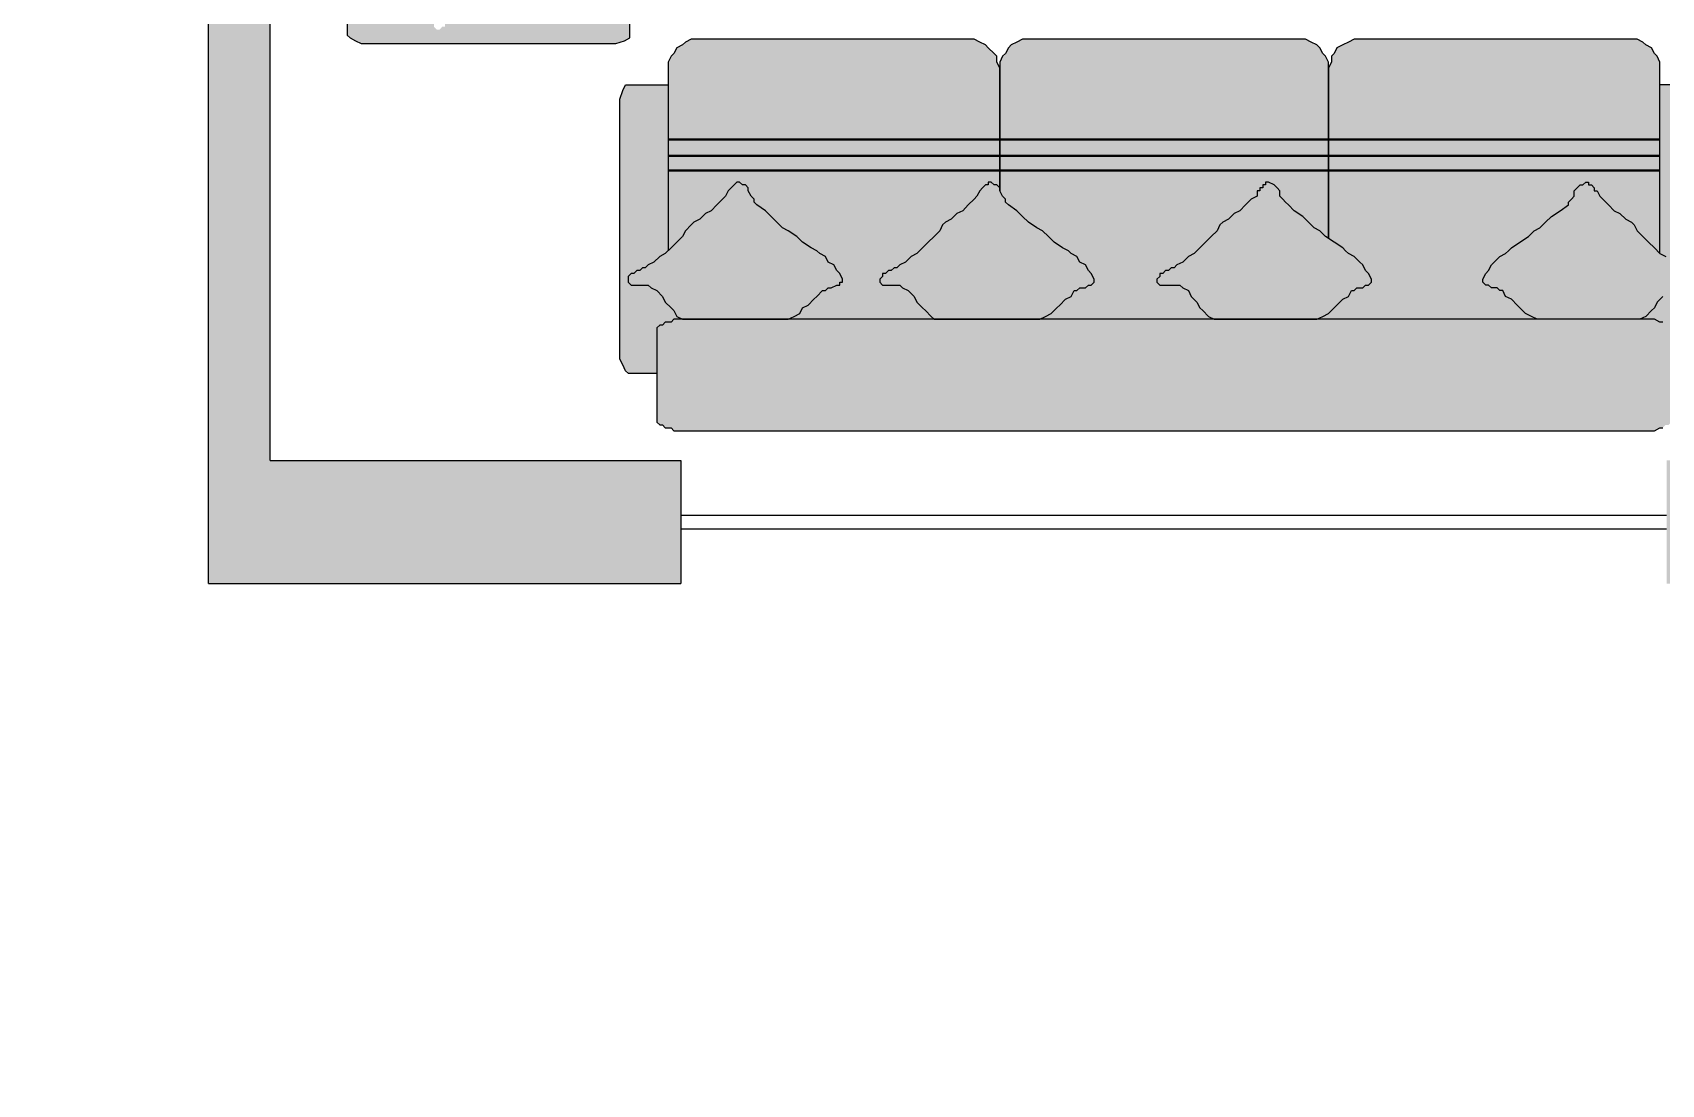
# Model space of a CAD drawing. Extents: x 22 to 562, y 18 to 1223.
# Drawn here: x 358.5 to 477.4, y 181.2 to 258 of the extents above; entities that cross this region are included whole.
import ezdxf

# ---------------------------------------------------------------- set-up
doc = ezdxf.new("R2010")
doc.units = 0
doc.header["$MEASUREMENT"] = 0
for name, color, linetype in [('FURNITURE', 44, 'CONTINUOUS'), ('LINE', 7, 'CONTINUOUS'), ('WALLS', 7, 'CONTINUOUS'), ('WINDOWS', 140, 'CONTINUOUS')]:
    doc.layers.add(name, color=color, linetype=linetype)

msp = doc.modelspace()

# ---------------------------------------------------------------- hatches: boundary and pattern name
at = {"layer": 'FURNITURE'}
h = msp.add_hatch(color=251, dxfattribs=at)
h.dxf.hatch_style = 1
h.paths.add_polyline_path([(390.25, 308.35), (390.04, 308.56), (389.84, 308.97), (389.43, 309.37), (389.22, 309.78), (389.02, 309.99), (389.02, 310.19), (388.81, 310.4), (388.81, 310.6), (388.61, 310.81), (388.61, 311.01), (388.4, 311.21), (388.2, 311.21), (388, 311.21), (387.79, 311.01), (387.79, 310.81), (387.79, 310.6), (387.79, 310.19), (387.79, 309.99), (387.79, 309.78), (387.59, 309.58), (387.38, 309.17), (386.97, 308.76), (386.56, 308.56), (386.16, 308.15), (385.95, 307.94), (385.54, 307.74), (385.34, 307.33), (385.34, 307.74), (385.34, 307.94), (385.34, 308.35), (385.13, 308.56), (385.13, 308.76), (384.93, 308.97), (384.72, 309.17), (384.52, 309.17), (381.45, 309.17), (381.45, 311.36), (381.66, 311.56), (382.07, 311.76), (382.47, 311.97), (383.29, 311.97), (400.27, 311.97), (401.08, 311.97), (401.7, 311.76), (402.11, 311.56), (402.11, 311.36), (402.11, 308.35)])
h.paths.add_polyline_path([(377.36, 307.74), (377.36, 307.94), (377.36, 308.35), (377.57, 308.56), (377.57, 308.76), (377.77, 308.97), (377.98, 309.17), (378.18, 309.17), (384.52, 309.17), (384.72, 309.17), (384.93, 308.97), (385.13, 308.76), (385.13, 308.56), (385.34, 308.35), (385.34, 307.94), (385.34, 307.74), (385.34, 260.91), (385.34, 260.71), (385.34, 260.3), (385.13, 260.09), (385.13, 259.89), (384.93, 259.68), (384.72, 259.48), (384.52, 259.48), (378.18, 259.48), (377.98, 259.48), (377.77, 259.68), (377.57, 259.89), (377.57, 260.09), (377.36, 260.3), (377.36, 260.71), (377.36, 260.91)])
h.paths.add_polyline_path([(383.29, 257.23), (382.47, 257.23), (382.07, 257.43), (381.66, 257.64), (381.45, 257.84), (381.45, 259.48), (384.52, 259.48), (384.72, 259.48), (384.93, 259.68), (385.13, 259.89), (385.13, 260.09), (385.34, 260.3), (385.34, 260.71), (385.34, 260.91), (385.34, 262.34), (385.54, 261.93), (385.95, 261.52), (386.16, 261.32), (386.56, 261.11), (386.97, 260.71), (387.38, 260.5), (387.59, 260.09), (387.79, 259.89), (387.79, 259.48), (387.79, 259.27), (387.79, 258.87), (387.79, 258.66), (387.79, 258.46), (388, 258.25), (388.2, 258.25), (388.4, 258.46), (388.61, 258.46), (388.61, 258.66), (388.81, 258.87), (388.81, 259.07), (389.02, 259.27), (389.02, 259.48), (389.22, 259.68), (389.43, 260.09), (389.84, 260.5), (390.04, 260.91), (402.11, 260.91), (402.11, 257.84), (402.11, 257.64), (401.7, 257.43), (401.08, 257.23), (400.27, 257.23)])
h = msp.add_hatch(color=251, dxfattribs=at)
h.dxf.hatch_style = 1
h.paths.add_polyline_path([(453.13, 247.9), (453.13, 243), (453.54, 242.73), (454.17, 242.31), (454.38, 242.1), (454.59, 241.89), (455.01, 241.68), (455.42, 241.26), (455.63, 241.06), (455.84, 240.64), (456.05, 240.43), (456.26, 240.01), (456.26, 239.8), (456.05, 239.59), (455.84, 239.59), (455.63, 239.39), (455.21, 239.39), (455.01, 239.18), (454.8, 239.18), (454.59, 238.76), (454.17, 238.55), (453.75, 238.13), (453.54, 237.92), (453.13, 237.51), (452.71, 237.3), (452.29, 237.09), (468.37, 237.09), (467.95, 237.3), (467.53, 237.51), (467.11, 237.92), (466.9, 238.13), (466.49, 238.55), (466.07, 238.76), (465.86, 239.18), (465.65, 239.18), (465.44, 239.39), (465.03, 239.39), (464.82, 239.59), (464.61, 239.59), (464.4, 239.8), (464.4, 240.01), (464.61, 240.43), (464.82, 240.64), (465.03, 241.06), (465.23, 241.26), (465.65, 241.68), (466.07, 241.89), (466.28, 242.1), (466.49, 242.31), (467.11, 242.73), (467.74, 243.14), (468.16, 243.56), (468.57, 243.77), (468.99, 244.19), (469.41, 244.6), (470.04, 245.02), (470.66, 245.44), (470.66, 245.65), (470.87, 245.86), (471.08, 246.07), (471.08, 246.48), (471.29, 246.69), (471.5, 246.9), (471.71, 246.9), (471.92, 247.11), (472.12, 247.11), (472.12, 246.9), (472.33, 246.9), (472.54, 246.69), (472.54, 246.48), (472.75, 246.48), (472.96, 246.07), (473.17, 245.86), (473.59, 245.44), (474, 245.02), (474.42, 244.81), (474.84, 244.4), (475.26, 244.19), (475.46, 243.98), (475.67, 243.56), (476.09, 243.14), (476.51, 242.73), (476.93, 242.31), (477.34, 241.89), (477.34, 247.9)])
h.paths.add_polyline_path([(429.12, 247.9), (429.12, 246.48), (429.33, 246.07), (429.54, 245.86), (429.54, 245.65), (429.75, 245.44), (430.37, 245.02), (430.79, 244.6), (431.21, 244.19), (431.83, 243.77), (432.25, 243.56), (432.67, 243.14), (433.09, 242.73), (433.71, 242.31), (434.13, 242.1), (434.34, 241.89), (434.76, 241.68), (434.96, 241.26), (435.38, 241.06), (435.59, 240.64), (435.8, 240.43), (436.01, 240.01), (436.01, 239.8), (435.8, 239.59), (435.59, 239.59), (435.38, 239.39), (434.96, 239.39), (434.76, 239.18), (434.55, 239.18), (434.34, 238.76), (433.92, 238.55), (433.5, 238.13), (433.29, 237.92), (432.88, 237.51), (432.46, 237.3), (432.04, 237.09), (444.78, 237.09), (444.36, 237.3), (443.94, 237.72), (443.73, 237.92), (443.52, 238.34), (443.11, 238.76), (442.9, 239.18), (442.48, 239.39), (442.27, 239.59), (441.85, 239.59), (441.65, 239.59), (441.23, 239.59), (441.02, 239.59), (440.81, 239.59), (440.6, 239.8), (440.6, 240.01), (440.81, 240.22), (440.81, 240.43), (441.02, 240.43), (441.23, 240.64), (441.44, 240.64), (441.65, 240.85), (441.85, 240.85), (442.06, 241.06), (442.48, 241.26), (442.9, 241.68), (443.32, 241.89), (443.73, 242.31), (444.15, 242.73), (444.57, 243.14), (444.99, 243.56), (445.19, 243.98), (445.4, 244.19), (445.82, 244.4), (446.24, 244.81), (446.66, 245.02), (447.07, 245.44), (447.49, 245.86), (447.91, 246.07), (447.91, 246.48), (448.12, 246.48), (448.12, 246.69), (448.33, 246.69), (448.33, 246.9), (448.53, 246.9), (448.53, 247.11), (448.74, 247.11), (449.16, 246.9), (449.37, 246.69), (449.58, 246.48), (449.58, 246.07), (449.79, 245.86), (450, 245.65), (450.2, 245.44), (450.62, 245.02), (451.25, 244.6), (451.67, 244.19), (452.08, 243.77), (452.5, 243.56), (452.92, 243.14), (453.13, 243), (453.13, 247.9)])
h.paths.add_polyline_path([(404.9, 247.9), (404.9, 242.1), (405.11, 242.31), (405.53, 242.73), (405.95, 243.14), (406.16, 243.56), (406.57, 243.98), (406.78, 244.19), (407.2, 244.4), (407.62, 244.81), (408.04, 245.02), (408.45, 245.44), (408.87, 245.86), (409.08, 246.07), (409.29, 246.48), (409.5, 246.69), (409.71, 246.9), (409.91, 247.11), (410.12, 247.11), (410.33, 246.9), (410.54, 246.9), (410.75, 246.69), (410.75, 246.48), (410.96, 246.07), (411.17, 245.86), (411.17, 245.65), (411.38, 245.44), (412, 245.02), (412.42, 244.6), (412.84, 244.19), (413.25, 243.77), (413.67, 243.56), (414.3, 243.14), (414.72, 242.73), (415.34, 242.31), (415.76, 242.1), (415.97, 241.89), (416.39, 241.68), (416.59, 241.26), (417.01, 241.06), (417.22, 240.64), (417.43, 240.43), (417.64, 240.01), (417.64, 239.8), (417.43, 239.8), (417.43, 239.59), (417.22, 239.59), (416.8, 239.39), (416.59, 239.39), (416.39, 239.18), (416.18, 239.18), (415.76, 238.76), (415.55, 238.55), (415.13, 238.13), (414.72, 237.92), (414.51, 237.51), (414.09, 237.3), (413.67, 237.09), (424.32, 237.09), (424.11, 237.3), (423.69, 237.72), (423.48, 237.92), (423.07, 238.34), (422.86, 238.76), (422.44, 239.18), (422.02, 239.39), (421.81, 239.59), (421.6, 239.59), (421.4, 239.59), (420.98, 239.59), (420.77, 239.59), (420.56, 239.59), (420.35, 239.8), (420.35, 240.01), (420.56, 240.22), (420.56, 240.43), (420.77, 240.43), (420.98, 240.64), (421.19, 240.64), (421.4, 240.85), (421.6, 240.85), (421.81, 241.06), (422.23, 241.26), (422.65, 241.68), (423.07, 241.89), (423.48, 242.31), (423.9, 242.73), (424.32, 243.14), (424.74, 243.56), (424.94, 243.98), (425.15, 244.19), (425.57, 244.4), (425.99, 244.81), (426.41, 245.02), (426.82, 245.44), (427.24, 245.86), (427.45, 246.07), (427.66, 246.48), (427.87, 246.69), (428.08, 246.9), (428.28, 246.9), (428.28, 247.11), (428.49, 247.11), (428.7, 246.9), (428.91, 246.9), (429.12, 246.69), (429.12, 247.9)])
h.paths.add_polyline_path([(429.12, 250.25), (429.12, 255.46), (428.91, 255.88), (428.91, 256.3), (428.7, 256.5), (428.28, 256.92), (428.08, 257.13), (427.66, 257.34), (427.24, 257.55), (426.82, 257.55), (407.2, 257.55), (406.57, 257.55), (406.16, 257.34), (405.95, 257.13), (405.53, 256.92), (405.32, 256.5), (405.11, 256.3), (404.9, 255.88), (404.9, 255.46), (404.9, 250.25)])
h.paths.add_polyline_path([(429.12, 250.25), (453.13, 250.25), (453.13, 255.46), (453.13, 255.88), (452.92, 256.3), (452.71, 256.5), (452.5, 256.92), (452.29, 257.13), (451.87, 257.34), (451.46, 257.55), (451.04, 257.55), (431.21, 257.55), (430.79, 257.55), (430.37, 257.34), (429.95, 257.13), (429.75, 256.92), (429.54, 256.5), (429.33, 256.3), (429.12, 255.88), (429.12, 255.46)])
h.paths.add_polyline_path([(455.42, 257.55), (455.01, 257.55), (454.59, 257.34), (454.17, 257.13), (453.75, 256.92), (453.54, 256.5), (453.34, 256.3), (453.34, 255.88), (453.13, 255.46), (453.13, 250.25), (477.34, 250.25), (477.34, 255.46), (477.34, 255.88), (477.13, 256.3), (476.93, 256.5), (476.72, 256.92), (476.3, 257.13), (476.09, 257.34), (475.67, 257.55), (475.05, 257.55)])
h.paths.add_polyline_path([(453.13, 250.18), (453.13, 249.04), (477.34, 249.04), (477.34, 250.18)])
h.paths.add_polyline_path([(429.12, 248.97), (429.12, 247.97), (453.13, 247.97), (453.13, 248.97)])
h.paths.add_polyline_path([(429.12, 250.18), (429.12, 249.04), (453.13, 249.04), (453.13, 250.18)])
h.paths.add_polyline_path([(404.9, 250.18), (404.9, 249.04), (429.12, 249.04), (429.12, 250.18)])
h.paths.add_polyline_path([(404.9, 248.97), (404.9, 247.97), (429.12, 247.97), (429.12, 248.97)])
h.paths.add_polyline_path([(453.13, 248.97), (453.13, 247.97), (477.34, 247.97), (477.34, 248.97)])
h = msp.add_hatch(color=251, dxfattribs=at)
h.dxf.hatch_style = 1
h.paths.add_polyline_path([(406.36, 237.09), (405.95, 237.09), (405.74, 237.09), (405.32, 237.09), (405.11, 236.88), (404.69, 236.88), (404.49, 236.67), (404.28, 236.67), (404.07, 236.46), (404.07, 236.25), (404.07, 229.78), (404.07, 229.57), (404.28, 229.37), (404.49, 229.37), (404.69, 229.16), (405.11, 229.16), (405.32, 228.95), (405.74, 228.95), (406.36, 228.95), (476.09, 228.95), (476.51, 228.95), (476.93, 228.95), (477.34, 229.16), (477.55, 229.16), (477.76, 229.37), (477.97, 229.37), (478.18, 229.57), (478.18, 229.78), (478.18, 236.25), (478.18, 236.46), (477.97, 236.67), (477.76, 236.67), (477.55, 236.88), (477.34, 236.88), (476.93, 237.09), (476.51, 237.09), (476.09, 237.09)])
h.paths.add_polyline_path([(401.37, 235), (401.37, 234.17), (401.58, 233.75), (401.79, 233.33), (402, 233.12), (404.07, 233.12), (404.07, 236.25), (404.07, 236.46), (404.28, 236.67), (404.49, 236.67), (404.69, 236.88), (405.11, 236.88), (405.32, 237.09), (405.74, 237.09), (405.95, 237.09), (405.53, 237.3), (405.32, 237.72), (405.11, 237.92), (404.69, 238.34), (404.49, 238.76), (404.07, 239.18), (403.65, 239.39), (403.44, 239.59), (403.23, 239.59), (403.02, 239.59), (402.61, 239.59), (402.4, 239.59), (402.19, 239.59), (401.98, 239.8), (401.98, 240.01), (401.98, 240.22), (402.19, 240.43), (402.4, 240.43), (402.61, 240.64), (402.82, 240.64), (403.02, 240.85), (403.23, 240.85), (403.44, 241.06), (403.86, 241.26), (404.28, 241.68), (404.69, 241.89), (404.9, 242.1), (404.9, 254.21), (402, 254.21), (401.79, 254.21), (401.58, 253.79), (401.37, 253.16), (401.37, 252.33)])
h.paths.add_polyline_path([(477.34, 241.89), (477.76, 241.68), (478.18, 241.26), (478.6, 241.06), (478.8, 240.85), (479.01, 240.85), (479.22, 240.64), (479.43, 240.64), (479.64, 240.43), (479.85, 240.43), (479.85, 240.22), (480.06, 240.01), (480.06, 239.8), (479.85, 239.59), (479.64, 239.59), (479.43, 239.59), (479.01, 239.59), (478.8, 239.59), (478.39, 239.59), (478.18, 239.39), (477.76, 239.18), (477.55, 238.76), (477.13, 238.34), (476.93, 237.92), (476.72, 237.72), (476.3, 237.3), (475.88, 237.09), (476.09, 237.09), (476.51, 237.09), (476.93, 237.09), (477.34, 236.88), (477.55, 236.88), (477.76, 236.67), (477.97, 236.67), (478.18, 236.46), (478.18, 236.25), (478.18, 233.12), (480.47, 233.12), (480.68, 233.33), (480.89, 233.75), (481.1, 234.17), (481.1, 235), (481.1, 252.33), (481.1, 253.16), (480.89, 253.79), (480.68, 254.21), (480.47, 254.21), (477.34, 254.21)])
h = msp.add_hatch(color=52, dxfattribs=at)
h.dxf.hatch_style = 1
h.paths.add_polyline_path([(468.57, 243.77), (468.16, 243.56), (467.74, 243.14), (467.11, 242.73), (466.49, 242.31), (466.28, 242.1), (466.07, 241.89), (465.65, 241.68), (465.23, 241.26), (465.03, 241.06), (464.82, 240.64), (464.61, 240.43), (464.4, 240.01), (464.4, 239.8), (464.61, 239.59), (464.82, 239.59), (465.03, 239.39), (465.44, 239.39), (465.65, 239.18), (465.86, 239.18), (466.07, 238.76), (466.49, 238.55), (466.9, 238.13), (467.11, 237.92), (467.53, 237.51), (467.95, 237.3), (468.37, 237.09), (468.78, 237.09), (475.46, 237.09), (475.88, 237.09), (476.3, 237.3), (476.72, 237.72), (476.93, 237.92), (477.13, 238.34), (477.55, 238.76), (477.76, 239.18), (478.18, 239.39), (478.39, 239.59), (478.8, 239.59), (479.01, 239.59), (479.43, 239.59), (479.64, 239.59), (479.85, 239.59), (480.06, 239.8), (480.06, 240.01), (479.85, 240.22), (479.85, 240.43), (479.64, 240.43), (479.43, 240.64), (479.22, 240.64), (479.01, 240.85), (478.8, 240.85), (478.6, 241.06), (478.18, 241.26), (477.76, 241.68), (477.34, 241.89), (476.93, 242.31), (476.51, 242.73), (476.09, 243.14), (475.67, 243.56), (475.46, 243.98), (475.26, 244.19), (474.84, 244.4), (474.42, 244.81), (474, 245.02), (473.59, 245.44), (473.17, 245.86), (472.96, 246.07), (472.75, 246.48), (472.54, 246.48), (472.54, 246.69), (472.33, 246.9), (472.12, 246.9), (472.12, 247.11), (471.92, 247.11), (471.71, 246.9), (471.5, 246.9), (471.29, 246.69), (471.08, 246.48), (471.08, 246.07), (470.87, 245.86), (470.66, 245.65), (470.66, 245.44), (470.04, 245.02), (469.41, 244.6), (468.99, 244.19)])
h.paths.add_polyline_path([(444.99, 243.56), (444.57, 243.14), (444.15, 242.73), (443.73, 242.31), (443.32, 241.89), (442.9, 241.68), (442.48, 241.26), (442.06, 241.06), (441.85, 240.85), (441.65, 240.85), (441.44, 240.64), (441.23, 240.64), (441.02, 240.43), (440.81, 240.43), (440.81, 240.22), (440.6, 240.01), (440.6, 239.8), (440.81, 239.59), (441.02, 239.59), (441.23, 239.59), (441.65, 239.59), (441.85, 239.59), (442.27, 239.59), (442.48, 239.39), (442.9, 239.18), (443.11, 238.76), (443.52, 238.34), (443.73, 237.92), (443.94, 237.72), (444.36, 237.3), (444.78, 237.09), (445.19, 237.09), (452.08, 237.09), (452.29, 237.09), (452.71, 237.3), (453.13, 237.51), (453.54, 237.92), (453.75, 238.13), (454.17, 238.55), (454.59, 238.76), (454.8, 239.18), (455.01, 239.18), (455.21, 239.39), (455.63, 239.39), (455.84, 239.59), (456.05, 239.59), (456.26, 239.8), (456.26, 240.01), (456.05, 240.43), (455.84, 240.64), (455.63, 241.06), (455.42, 241.26), (455.01, 241.68), (454.59, 241.89), (454.38, 242.1), (454.17, 242.31), (453.54, 242.73), (452.92, 243.14), (452.5, 243.56), (452.08, 243.77), (451.67, 244.19), (451.25, 244.6), (450.62, 245.02), (450.2, 245.44), (450, 245.65), (449.79, 245.86), (449.58, 246.07), (449.58, 246.48), (449.37, 246.69), (449.16, 246.9), (448.74, 247.11), (448.53, 247.11), (448.53, 246.9), (448.33, 246.9), (448.33, 246.69), (448.12, 246.69), (448.12, 246.48), (447.91, 246.48), (447.91, 246.07), (447.49, 245.86), (447.07, 245.44), (446.66, 245.02), (446.24, 244.81), (445.82, 244.4), (445.4, 244.19), (445.19, 243.98)])
h.paths.add_polyline_path([(431.21, 244.19), (430.79, 244.6), (430.37, 245.02), (429.75, 245.44), (429.54, 245.65), (429.54, 245.86), (429.33, 246.07), (429.12, 246.48), (429.12, 246.69), (428.91, 246.9), (428.7, 246.9), (428.49, 247.11), (428.28, 247.11), (428.28, 246.9), (428.08, 246.9), (427.87, 246.69), (427.66, 246.48), (427.45, 246.07), (427.24, 245.86), (426.82, 245.44), (426.41, 245.02), (425.99, 244.81), (425.57, 244.4), (425.15, 244.19), (424.94, 243.98), (424.74, 243.56), (424.32, 243.14), (423.9, 242.73), (423.48, 242.31), (423.07, 241.89), (422.65, 241.68), (422.23, 241.26), (421.81, 241.06), (421.6, 240.85), (421.4, 240.85), (421.19, 240.64), (420.98, 240.64), (420.77, 240.43), (420.56, 240.43), (420.56, 240.22), (420.35, 240.01), (420.35, 239.8), (420.56, 239.59), (420.77, 239.59), (420.98, 239.59), (421.4, 239.59), (421.6, 239.59), (421.81, 239.59), (422.02, 239.39), (422.44, 239.18), (422.86, 238.76), (423.07, 238.34), (423.48, 237.92), (423.69, 237.72), (424.11, 237.3), (424.32, 237.09), (424.94, 237.09), (431.62, 237.09), (432.04, 237.09), (432.46, 237.3), (432.88, 237.51), (433.29, 237.92), (433.5, 238.13), (433.92, 238.55), (434.34, 238.76), (434.55, 239.18), (434.76, 239.18), (434.96, 239.39), (435.38, 239.39), (435.59, 239.59), (435.8, 239.59), (436.01, 239.8), (436.01, 240.01), (435.8, 240.43), (435.59, 240.64), (435.38, 241.06), (434.96, 241.26), (434.76, 241.68), (434.34, 241.89), (434.13, 242.1), (433.71, 242.31), (433.09, 242.73), (432.67, 243.14), (432.25, 243.56), (431.83, 243.77)])
h.paths.add_polyline_path([(412.84, 244.19), (412.42, 244.6), (412, 245.02), (411.38, 245.44), (411.17, 245.65), (411.17, 245.86), (410.96, 246.07), (410.75, 246.48), (410.75, 246.69), (410.54, 246.9), (410.33, 246.9), (410.12, 247.11), (409.91, 247.11), (409.71, 246.9), (409.5, 246.69), (409.29, 246.48), (409.08, 246.07), (408.87, 245.86), (408.45, 245.44), (408.04, 245.02), (407.62, 244.81), (407.2, 244.4), (406.78, 244.19), (406.57, 243.98), (406.16, 243.56), (405.95, 243.14), (405.53, 242.73), (405.11, 242.31), (404.69, 241.89), (404.28, 241.68), (403.86, 241.26), (403.44, 241.06), (403.23, 240.85), (403.02, 240.85), (402.82, 240.64), (402.61, 240.64), (402.4, 240.43), (402.19, 240.43), (401.98, 240.22), (401.98, 240.01), (401.98, 239.8), (402.19, 239.59), (402.4, 239.59), (402.61, 239.59), (403.02, 239.59), (403.23, 239.59), (403.44, 239.59), (403.65, 239.39), (404.07, 239.18), (404.49, 238.76), (404.69, 238.34), (405.11, 237.92), (405.32, 237.72), (405.53, 237.3), (405.95, 237.09), (406.57, 237.09), (413.25, 237.09), (413.67, 237.09), (414.09, 237.3), (414.51, 237.51), (414.72, 237.92), (415.13, 238.13), (415.55, 238.55), (415.76, 238.76), (416.18, 239.18), (416.39, 239.18), (416.59, 239.39), (416.8, 239.39), (417.22, 239.59), (417.43, 239.59), (417.43, 239.8), (417.64, 239.8), (417.64, 240.01), (417.43, 240.43), (417.22, 240.64), (417.01, 241.06), (416.59, 241.26), (416.39, 241.68), (415.97, 241.89), (415.76, 242.1), (415.34, 242.31), (414.72, 242.73), (414.3, 243.14), (413.67, 243.56), (413.25, 243.77)])
at = {"layer": 'LINE'}
h = msp.add_hatch(color=46, dxfattribs=at)
h.paths.add_polyline_path([(212.33, 391.78), (107.33, 391.78), (107.33, 382.78), (207.83, 382.78), (207.83, 378.28), (212.33, 378.28)])
h.paths.add_polyline_path([(516.83, 1129.78), (446.33, 1129.78), (446.33, 1120.78), (507.83, 1120.78), (507.83, 976.78), (419.33, 976.78), (419.33, 918.28), (423.83, 918.28), (423.83, 967.78), (507.83, 967.78), (507.83, 963.28), (516.83, 963.28)])
h.paths.add_polyline_path([(387.83, 1129.78), (383.33, 1129.78), (383.33, 1173.28), (374.33, 1173.28), (374.33, 1125.28), (330.83, 1125.28), (330.83, 1120.78), (387.83, 1120.78)])
h.paths.add_polyline_path([(137.33, 1129.78), (66.83, 1129.78), (66.83, 963.28), (75.83, 963.28), (75.83, 967.78), (159.83, 967.78), (159.83, 918.28), (164.33, 918.28), (164.33, 976.78), (75.83, 976.78), (75.83, 1120.78), (137.33, 1120.78)])
h.paths.add_polyline_path([(209.33, 1173.28), (200.33, 1173.28), (200.33, 1129.78), (195.83, 1129.78), (195.83, 1120.78), (252.83, 1120.78), (252.83, 1125.28), (209.33, 1125.28)])
h.paths.add_polyline_path([(516.83, 927.28), (507.83, 927.28), (507.83, 883.78), (423.83, 883.78), (423.83, 888.28), (419.33, 888.28), (419.33, 883.78), (414.83, 883.78), (414.83, 874.78), (507.83, 874.78), (507.83, 820.78), (516.83, 820.78)])
h.paths.add_polyline_path([(372.83, 883.78), (357.83, 883.78), (357.83, 976.78), (353.33, 976.78), (353.33, 883.78), (342.83, 883.78), (342.83, 874.78), (353.33, 874.78), (353.33, 741.28), (357.83, 741.28), (357.83, 874.78), (372.83, 874.78)], flags=16)
h.paths.add_polyline_path([(516.83, 748.78), (507.83, 748.78), (507.83, 694.78), (357.83, 694.78), (357.83, 699.28), (353.33, 699.28), (353.33, 685.78), (507.83, 685.78), (507.83, 649.78), (516.83, 649.78)])
h.paths.add_polyline_path([(516.83, 577.78), (507.83, 577.78), (507.83, 541.78), (363.83, 541.78), (363.83, 532.78), (371.33, 532.78), (371.33, 504.28), (375.83, 504.28), (375.83, 532.78), (507.83, 532.78), (507.83, 509.53), (516.83, 509.53)])
h.paths.add_polyline_path([(516.83, 461.53), (507.83, 461.53), (507.83, 438.28), (375.83, 438.28), (375.83, 462.28), (371.33, 462.28), (371.33, 433.78), (507.83, 433.78), (507.83, 424.78), (516.83, 424.78)])
h.paths.add_polyline_path([(516.83, 400.78), (507.83, 400.78), (507.83, 391.78), (503.33, 391.78), (503.33, 382.78), (507.83, 382.78), (507.83, 226.78), (477.83, 226.78), (477.83, 217.78), (516.83, 217.78)])
h.paths.add_polyline_path([(476.33, 391.78), (371.33, 391.78), (371.33, 378.28), (375.83, 378.28), (375.83, 382.78), (476.33, 382.78)])
h.paths.add_polyline_path([(405.83, 226.78), (375.83, 226.78), (375.83, 336.28), (371.33, 336.28), (371.33, 286.78), (363.83, 286.78), (363.83, 277.78), (371.33, 277.78), (371.33, 217.78), (405.83, 217.78)])
h.paths.add_polyline_path([(212.33, 277.78), (219.83, 277.78), (219.83, 286.78), (212.33, 286.78), (212.33, 336.28), (207.83, 336.28), (207.83, 226.78), (177.83, 226.78), (177.83, 217.78), (212.33, 217.78)])
h.paths.add_polyline_path([(206.33, 97.78, 1), (194.33, 97.78, 1)])
h.paths.add_polyline_path([(242.33, 169.78, 1), (230.33, 169.78, 1)])
h.paths.add_polyline_path([(341.33, 169.78, 1), (353.33, 169.78, 1)])
h.paths.add_polyline_path([(30.83, 226.78), (21.83, 226.78), (21.83, 85.78), (30.83, 85.78)])
h.paths.add_polyline_path([(80.33, 391.78), (75.83, 391.78), (75.83, 400.78), (66.83, 400.78), (66.83, 217.78), (105.83, 217.78), (105.83, 226.78), (75.83, 226.78), (75.83, 382.78), (80.33, 382.78)])
h.paths.add_polyline_path([(75.83, 461.53), (66.83, 461.53), (66.83, 424.78), (75.83, 424.78), (75.83, 433.78), (212.33, 433.78), (212.33, 462.28), (207.83, 462.28), (207.83, 438.28), (75.83, 438.28)])
h.paths.add_polyline_path([(219.83, 541.78), (75.83, 541.78), (75.83, 577.78), (66.83, 577.78), (66.83, 509.53), (75.83, 509.53), (75.83, 532.78), (207.83, 532.78), (207.83, 504.28), (212.33, 504.28), (212.33, 532.78), (219.83, 532.78)])
h.paths.add_polyline_path([(230.33, 699.28), (225.83, 699.28), (225.83, 694.78), (75.83, 694.78), (75.83, 748.78), (66.83, 748.78), (66.83, 649.78), (75.83, 649.78), (75.83, 685.78), (230.33, 685.78)])
h.paths.add_polyline_path([(240.83, 883.78), (230.33, 883.78), (230.33, 976.78), (225.83, 976.78), (225.83, 883.78), (210.83, 883.78), (210.83, 874.78), (225.83, 874.78), (225.83, 741.28), (230.33, 741.28), (230.33, 874.78), (240.83, 874.78)], flags=16)
h.paths.add_polyline_path([(168.83, 883.78), (164.33, 883.78), (164.33, 888.28), (159.83, 888.28), (159.83, 883.78), (75.83, 883.78), (75.83, 927.28), (66.83, 927.28), (66.83, 820.78), (75.83, 820.78), (75.83, 874.78), (168.83, 874.78)])
h.paths.add_polyline_path([(300.83, 883.78), (296.33, 883.78), (296.33, 1120.78), (300.83, 1120.78), (300.83, 1125.28), (296.33, 1125.28), (296.33, 1132.78), (296.33, 1213.78), (374.33, 1213.78), (374.33, 1209.28), (383.33, 1209.28), (383.33, 1222.78), (200.33, 1222.78), (200.33, 1213.78), (287.33, 1213.78), (287.33, 1125.28), (282.83, 1125.28), (282.83, 1120.78), (287.33, 1120.78), (287.33, 883.78), (282.83, 883.78), (282.83, 874.78), (287.33, 874.78), (287.33, 541.78), (279.83, 541.79), (279.83, 541.79), (279.83, 532.79), (287.33, 532.78), (287.33, 286.78), (279.83, 286.78), (279.83, 277.78), (287.33, 277.78), (287.33, 247.78), (296.33, 247.78), (296.33, 277.78), (303.83, 277.78), (303.83, 286.78), (296.33, 286.78), (296.33, 532.78), (303.83, 532.79), (303.83, 541.79), (296.33, 541.78), (296.33, 874.78), (300.83, 874.78)])

# ---------------------------------------------------------------- linework, layer by layer
at = {"layer": 'FURNITURE', "color": 7}
for p, q in [((402.11, 257.84), (402.11, 260.91)), ((381.45, 259.48), (381.45, 257.84)), ((381.45, 257.84), (381.66, 257.64)), ((381.66, 257.64), (382.07, 257.43)), ((382.07, 257.43), (382.47, 257.23)), ((382.47, 257.23), (383.29, 257.23)), ((383.29, 257.23), (400.27, 257.23)), ((400.27, 257.23), (401.08, 257.23)), ((401.08, 257.23), (401.7, 257.43)), ((401.7, 257.43), (402.11, 257.64)), ((402.11, 257.64), (402.11, 257.84)), ((405.95, 257.13), (405.53, 256.92)), ((406.16, 257.34), (405.95, 257.13)), ((406.57, 257.55), (406.16, 257.34)), ((407.2, 257.55), (406.57, 257.55)), ((426.82, 257.55), (407.2, 257.55)), ((427.24, 257.55), (426.82, 257.55)), ((427.66, 257.34), (427.24, 257.55)), ((428.08, 257.13), (427.66, 257.34)), ((428.28, 256.92), (428.08, 257.13)), ((429.95, 257.13), (429.75, 256.92)), ((430.37, 257.34), (429.95, 257.13)), ((430.79, 257.55), (430.37, 257.34)), ((431.21, 257.55), (430.79, 257.55)), ((451.04, 257.55), (431.21, 257.55)), ((451.46, 257.55), (451.04, 257.55)), ((451.87, 257.34), (451.46, 257.55)), ((452.29, 257.13), (451.87, 257.34)), ((452.5, 256.92), (452.29, 257.13)), ((454.17, 257.13), (453.75, 256.92)), ((454.59, 257.34), (454.17, 257.13)), ((455.01, 257.55), (454.59, 257.34)), ((455.42, 257.55), (455.01, 257.55)), ((475.05, 257.55), (455.42, 257.55)), ((475.67, 257.55), (475.05, 257.55)), ((476.09, 257.34), (475.67, 257.55)), ((476.3, 257.13), (476.09, 257.34)), ((476.72, 256.92), (476.3, 257.13)), ((405.11, 256.3), (404.9, 255.88)), ((404.9, 255.88), (404.9, 255.46)), ((405.32, 256.5), (405.11, 256.3)), ((405.53, 256.92), (405.32, 256.5)), ((428.7, 256.5), (428.28, 256.92)), ((428.91, 256.3), (428.7, 256.5)), ((428.91, 255.88), (428.91, 256.3)), ((429.12, 255.46), (428.91, 255.88)), ((429.33, 256.3), (429.12, 255.88)), ((429.12, 255.88), (429.12, 255.46)), ((429.54, 256.5), (429.33, 256.3)), ((429.75, 256.92), (429.54, 256.5)), ((452.71, 256.5), (452.5, 256.92)), ((452.92, 256.3), (452.71, 256.5)), ((453.13, 255.88), (452.92, 256.3)), ((453.34, 255.88), (453.13, 255.46)), ((453.13, 255.46), (453.13, 255.88)), ((453.54, 256.5), (453.34, 256.3)), ((453.34, 256.3), (453.34, 255.88)), ((453.75, 256.92), (453.54, 256.5)), ((476.93, 256.5), (476.72, 256.92)), ((477.13, 256.3), (476.93, 256.5)), ((477.34, 255.88), (477.13, 256.3)), ((477.34, 255.46), (477.34, 255.88)), ((404.9, 255.46), (404.9, 242.1)), ((429.12, 246.48), (429.12, 255.46)), ((429.12, 255.46), (429.12, 246.48)), ((453.13, 255.46), (453.13, 243)), ((453.13, 243), (453.13, 255.46)), ((477.34, 241.89), (477.34, 255.46)), ((401.37, 253.16), (401.58, 253.79)), ((401.58, 253.79), (401.79, 254.21)), ((401.79, 254.21), (402, 254.21)), ((402, 254.21), (404.9, 254.21)), ((480.47, 254.21), (477.34, 254.21)), ((401.37, 252.33), (401.37, 253.16)), ((401.37, 235), (401.37, 252.33)), ((477.34, 250.25), (404.9, 250.25)), ((477.34, 250.18), (404.9, 250.18)), ((477.34, 249.04), (404.9, 249.04)), ((477.34, 248.97), (404.9, 248.97)), ((477.34, 247.97), (404.9, 247.97)), ((477.34, 247.9), (404.9, 247.9)), ((409.29, 246.48), (409.08, 246.07)), ((409.5, 246.69), (409.29, 246.48)), ((409.29, 246.48), (409.29, 246.48)), ((409.71, 246.9), (409.5, 246.69)), ((409.5, 246.69), (409.5, 246.69)), ((409.91, 247.11), (409.71, 246.9)), ((409.71, 246.9), (409.71, 246.9)), ((409.91, 247.11), (409.91, 247.11)), ((410.12, 247.11), (409.91, 247.11)), ((410.33, 246.9), (410.12, 247.11)), ((410.54, 246.9), (410.33, 246.9)), ((410.75, 246.69), (410.54, 246.9)), ((410.75, 246.48), (410.75, 246.69)), ((410.96, 246.07), (410.75, 246.48)), ((427.66, 246.48), (427.45, 246.07)), ((427.87, 246.69), (427.66, 246.48)), ((427.66, 246.48), (427.66, 246.48)), ((428.08, 246.9), (427.87, 246.69)), ((427.87, 246.69), (427.87, 246.69)), ((428.28, 246.9), (428.08, 246.9)), ((428.28, 247.11), (428.28, 246.9)), ((428.49, 247.11), (428.28, 247.11)), ((428.49, 247.11), (428.49, 247.11)), ((428.7, 246.9), (428.49, 247.11)), ((428.91, 246.9), (428.7, 246.9)), ((429.12, 246.69), (428.91, 246.9)), ((429.12, 246.48), (429.12, 246.69)), ((429.33, 246.07), (429.12, 246.48)), ((448.12, 246.48), (447.91, 246.48)), ((447.91, 246.48), (447.91, 246.07)), ((448.12, 246.69), (448.12, 246.48)), ((448.33, 246.69), (448.12, 246.69)), ((448.33, 246.9), (448.33, 246.69)), ((448.53, 246.9), (448.33, 246.9)), ((448.53, 247.11), (448.53, 246.9)), ((448.74, 247.11), (448.53, 247.11)), ((448.74, 247.11), (448.74, 247.11)), ((449.16, 246.9), (448.74, 247.11)), ((449.16, 246.9), (449.16, 246.9)), ((449.37, 246.69), (449.16, 246.9)), ((449.58, 246.48), (449.37, 246.69)), ((449.58, 246.07), (449.58, 246.48)), ((471.08, 246.48), (471.29, 246.69)), ((471.08, 246.07), (471.08, 246.48)), ((471.29, 246.69), (471.5, 246.9)), ((471.5, 246.9), (471.71, 246.9)), ((471.71, 246.9), (471.92, 247.11)), ((471.92, 247.11), (472.12, 247.11)), ((471.92, 247.11), (471.92, 247.11)), ((472.12, 247.11), (472.12, 246.9)), ((472.12, 246.9), (472.33, 246.9)), ((472.33, 246.9), (472.54, 246.69)), ((472.54, 246.69), (472.54, 246.48)), ((472.54, 246.69), (472.54, 246.69)), ((472.54, 246.48), (472.75, 246.48)), ((472.75, 246.48), (472.96, 246.07)), ((408.45, 245.44), (408.04, 245.02)), ((408.87, 245.86), (408.45, 245.44)), ((409.08, 246.07), (408.87, 245.86)), ((411.17, 245.86), (410.96, 246.07)), ((411.17, 245.65), (411.17, 245.86)), ((411.38, 245.44), (411.17, 245.65)), ((412, 245.02), (411.38, 245.44)), ((426.82, 245.44), (426.41, 245.02)), ((427.24, 245.86), (426.82, 245.44)), ((427.45, 246.07), (427.24, 245.86)), ((429.54, 245.86), (429.33, 246.07)), ((429.54, 245.65), (429.54, 245.86)), ((429.75, 245.44), (429.54, 245.65)), ((430.37, 245.02), (429.75, 245.44)), ((447.07, 245.44), (446.66, 245.02)), ((447.49, 245.86), (447.07, 245.44)), ((447.91, 246.07), (447.49, 245.86)), ((449.79, 245.86), (449.58, 246.07)), ((450, 245.65), (449.79, 245.86)), ((450.2, 245.44), (450, 245.65)), ((450.62, 245.02), (450.2, 245.44)), ((470.04, 245.02), (470.66, 245.44)), ((470.66, 245.65), (470.87, 245.86)), ((470.66, 245.44), (470.66, 245.65)), ((470.87, 245.86), (471.08, 246.07)), ((472.96, 246.07), (473.17, 245.86)), ((473.17, 245.86), (473.59, 245.44)), ((473.59, 245.44), (474, 245.02)), ((406.57, 243.98), (406.16, 243.56)), ((406.78, 244.19), (406.57, 243.98)), ((407.2, 244.4), (406.78, 244.19)), ((407.62, 244.81), (407.2, 244.4)), ((408.04, 245.02), (407.62, 244.81)), ((412.42, 244.6), (412, 245.02)), ((412.84, 244.19), (412.42, 244.6)), ((413.25, 243.77), (412.84, 244.19)), ((424.94, 243.98), (424.74, 243.56)), ((425.15, 244.19), (424.94, 243.98)), ((425.57, 244.4), (425.15, 244.19)), ((425.99, 244.81), (425.57, 244.4)), ((426.41, 245.02), (425.99, 244.81)), ((430.79, 244.6), (430.37, 245.02)), ((431.21, 244.19), (430.79, 244.6)), ((431.83, 243.77), (431.21, 244.19)), ((445.19, 243.98), (444.99, 243.56)), ((445.4, 244.19), (445.19, 243.98)), ((445.82, 244.4), (445.4, 244.19)), ((446.24, 244.81), (445.82, 244.4)), ((446.66, 245.02), (446.24, 244.81)), ((451.25, 244.6), (450.62, 245.02)), ((451.67, 244.19), (451.25, 244.6)), ((452.08, 243.77), (451.67, 244.19)), ((468.57, 243.77), (468.99, 244.19)), ((468.99, 244.19), (469.41, 244.6)), ((469.41, 244.6), (470.04, 245.02)), ((474, 245.02), (474.42, 244.81)), ((474.42, 244.81), (474.84, 244.4)), ((474.84, 244.4), (475.26, 244.19)), ((475.26, 244.19), (475.46, 243.98)), ((475.46, 243.98), (475.67, 243.56)), ((405.53, 242.73), (405.11, 242.31)), ((405.95, 243.14), (405.53, 242.73)), ((406.16, 243.56), (405.95, 243.14)), ((413.67, 243.56), (413.25, 243.77)), ((414.3, 243.14), (413.67, 243.56)), ((414.72, 242.73), (414.3, 243.14)), ((415.34, 242.31), (414.72, 242.73)), ((423.9, 242.73), (423.48, 242.31)), ((424.32, 243.14), (423.9, 242.73)), ((424.74, 243.56), (424.32, 243.14)), ((432.25, 243.56), (431.83, 243.77)), ((432.67, 243.14), (432.25, 243.56)), ((433.09, 242.73), (432.67, 243.14)), ((433.71, 242.31), (433.09, 242.73)), ((444.15, 242.73), (443.73, 242.31)), ((444.57, 243.14), (444.15, 242.73)), ((444.99, 243.56), (444.57, 243.14)), ((452.5, 243.56), (452.08, 243.77)), ((452.92, 243.14), (452.5, 243.56)), ((453.54, 242.73), (452.92, 243.14)), ((454.17, 242.31), (453.54, 242.73)), ((466.49, 242.31), (467.11, 242.73)), ((467.11, 242.73), (467.74, 243.14)), ((467.74, 243.14), (468.16, 243.56)), ((468.16, 243.56), (468.57, 243.77)), ((475.67, 243.56), (476.09, 243.14)), ((476.09, 243.14), (476.51, 242.73)), ((476.51, 242.73), (476.93, 242.31)), ((404.28, 241.68), (403.86, 241.26)), ((404.69, 241.89), (404.28, 241.68)), ((405.11, 242.31), (404.69, 241.89)), ((415.76, 242.1), (415.34, 242.31)), ((415.97, 241.89), (415.76, 242.1)), ((416.39, 241.68), (415.97, 241.89)), ((416.59, 241.26), (416.39, 241.68)), ((422.65, 241.68), (422.23, 241.26)), ((423.07, 241.89), (422.65, 241.68)), ((423.48, 242.31), (423.07, 241.89)), ((434.13, 242.1), (433.71, 242.31)), ((434.34, 241.89), (434.13, 242.1)), ((434.76, 241.68), (434.34, 241.89)), ((434.96, 241.26), (434.76, 241.68)), ((442.9, 241.68), (442.48, 241.26)), ((443.32, 241.89), (442.9, 241.68)), ((443.73, 242.31), (443.32, 241.89)), ((454.38, 242.1), (454.17, 242.31)), ((454.59, 241.89), (454.38, 242.1)), ((455.01, 241.68), (454.59, 241.89)), ((455.42, 241.26), (455.01, 241.68)), ((465.23, 241.26), (465.65, 241.68)), ((465.65, 241.68), (466.07, 241.89)), ((466.07, 241.89), (466.28, 242.1)), ((466.28, 242.1), (466.49, 242.31)), ((476.93, 242.31), (477.34, 241.89)), ((477.34, 241.89), (477.76, 241.68)), ((402.19, 240.43), (401.98, 240.22)), ((402.4, 240.43), (402.19, 240.43)), ((402.61, 240.64), (402.4, 240.43)), ((402.82, 240.64), (402.61, 240.64)), ((403.02, 240.85), (402.82, 240.64)), ((403.23, 240.85), (403.02, 240.85)), ((403.44, 241.06), (403.23, 240.85)), ((403.86, 241.26), (403.44, 241.06)), ((417.01, 241.06), (416.59, 241.26)), ((417.22, 240.64), (417.01, 241.06)), ((417.43, 240.43), (417.22, 240.64)), ((417.64, 240.01), (417.43, 240.43)), ((420.56, 240.43), (420.56, 240.22)), ((420.77, 240.43), (420.56, 240.43)), ((420.98, 240.64), (420.77, 240.43)), ((421.19, 240.64), (420.98, 240.64)), ((421.4, 240.85), (421.19, 240.64)), ((421.6, 240.85), (421.4, 240.85)), ((421.81, 241.06), (421.6, 240.85)), ((422.23, 241.26), (421.81, 241.06)), ((435.38, 241.06), (434.96, 241.26)), ((435.59, 240.64), (435.38, 241.06)), ((435.8, 240.43), (435.59, 240.64)), ((436.01, 240.01), (435.8, 240.43)), ((440.81, 240.43), (440.81, 240.22)), ((441.02, 240.43), (440.81, 240.43)), ((441.23, 240.64), (441.02, 240.43)), ((441.44, 240.64), (441.23, 240.64)), ((441.65, 240.85), (441.44, 240.64)), ((441.85, 240.85), (441.65, 240.85)), ((442.06, 241.06), (441.85, 240.85)), ((442.48, 241.26), (442.06, 241.06)), ((455.63, 241.06), (455.42, 241.26)), ((455.84, 240.64), (455.63, 241.06)), ((456.05, 240.43), (455.84, 240.64)), ((456.26, 240.01), (456.05, 240.43)), ((464.4, 240.01), (464.61, 240.43)), ((464.61, 240.43), (464.82, 240.64)), ((464.82, 240.64), (465.03, 241.06)), ((465.03, 241.06), (465.23, 241.26)), ((401.98, 240.22), (401.98, 240.01)), ((401.98, 240.01), (401.98, 239.8)), ((401.98, 239.8), (402.19, 239.59)), ((402.19, 239.59), (402.4, 239.59)), ((402.4, 239.59), (402.61, 239.59)), ((402.61, 239.59), (403.02, 239.59)), ((403.02, 239.59), (403.23, 239.59)), ((403.23, 239.59), (403.44, 239.59)), ((403.44, 239.59), (403.65, 239.39)), ((403.65, 239.39), (404.07, 239.18)), ((404.07, 239.18), (404.49, 238.76)), ((415.76, 238.76), (416.18, 239.18)), ((416.18, 239.18), (416.39, 239.18)), ((416.39, 239.18), (416.59, 239.39)), ((416.59, 239.39), (416.8, 239.39)), ((416.8, 239.39), (417.22, 239.59)), ((417.22, 239.59), (417.43, 239.59)), ((417.43, 239.8), (417.64, 239.8)), ((417.43, 239.59), (417.43, 239.8)), ((417.64, 239.8), (417.64, 240.01)), ((420.56, 240.22), (420.35, 240.01)), ((420.35, 240.01), (420.35, 239.8)), ((420.35, 239.8), (420.56, 239.59)), ((420.56, 239.59), (420.77, 239.59)), ((420.77, 239.59), (420.98, 239.59)), ((420.98, 239.59), (421.4, 239.59)), ((421.4, 239.59), (421.6, 239.59)), ((421.6, 239.59), (421.81, 239.59)), ((421.81, 239.59), (422.02, 239.39)), ((422.02, 239.39), (422.44, 239.18)), ((422.44, 239.18), (422.86, 238.76)), ((434.34, 238.76), (434.55, 239.18)), ((434.55, 239.18), (434.76, 239.18)), ((434.76, 239.18), (434.96, 239.39)), ((434.96, 239.39), (435.38, 239.39)), ((435.38, 239.39), (435.59, 239.59)), ((435.59, 239.59), (435.8, 239.59)), ((435.8, 239.59), (436.01, 239.8)), ((436.01, 239.8), (436.01, 240.01)), ((436.01, 239.8), (436.01, 239.8)), ((440.81, 240.22), (440.6, 240.01)), ((440.6, 240.01), (440.6, 239.8)), ((440.6, 239.8), (440.81, 239.59)), ((440.81, 239.59), (441.02, 239.59)), ((441.02, 239.59), (441.23, 239.59)), ((441.23, 239.59), (441.65, 239.59)), ((441.65, 239.59), (441.85, 239.59)), ((441.85, 239.59), (442.27, 239.59)), ((442.27, 239.59), (442.48, 239.39)), ((442.48, 239.39), (442.9, 239.18)), ((442.9, 239.18), (443.11, 238.76)), ((454.59, 238.76), (454.8, 239.18)), ((454.8, 239.18), (455.01, 239.18)), ((455.01, 239.18), (455.21, 239.39)), ((455.21, 239.39), (455.63, 239.39)), ((455.63, 239.39), (455.84, 239.59)), ((455.84, 239.59), (456.05, 239.59)), ((456.05, 239.59), (456.26, 239.8)), ((456.26, 239.8), (456.26, 240.01)), ((456.26, 239.8), (456.26, 239.8)), ((464.4, 239.8), (464.4, 240.01)), ((464.4, 239.8), (464.4, 239.8)), ((464.61, 239.59), (464.4, 239.8)), ((464.82, 239.59), (464.61, 239.59)), ((465.03, 239.39), (464.82, 239.59)), ((465.44, 239.39), (465.03, 239.39)), ((465.65, 239.18), (465.44, 239.39)), ((465.86, 239.18), (465.65, 239.18)), ((466.07, 238.76), (465.86, 239.18)), ((404.49, 238.76), (404.69, 238.34)), ((404.69, 238.34), (405.11, 237.92)), ((414.72, 237.92), (415.13, 238.13)), ((415.13, 238.13), (415.55, 238.55)), ((415.55, 238.55), (415.76, 238.76)), ((422.86, 238.76), (423.07, 238.34)), ((423.07, 238.34), (423.48, 237.92)), ((433.29, 237.92), (433.5, 238.13)), ((433.5, 238.13), (433.92, 238.55)), ((433.92, 238.55), (434.34, 238.76)), ((443.11, 238.76), (443.52, 238.34)), ((443.52, 238.34), (443.73, 237.92)), ((453.54, 237.92), (453.75, 238.13)), ((453.75, 238.13), (454.17, 238.55)), ((454.17, 238.55), (454.59, 238.76)), ((466.49, 238.55), (466.07, 238.76)), ((466.9, 238.13), (466.49, 238.55)), ((467.11, 237.92), (466.9, 238.13)), ((477.13, 238.34), (476.93, 237.92)), ((477.55, 238.76), (477.13, 238.34)), ((404.69, 236.88), (404.49, 236.67)), ((405.11, 236.88), (404.69, 236.88)), ((405.11, 237.92), (405.32, 237.72)), ((405.32, 237.09), (405.11, 236.88)), ((405.32, 237.72), (405.53, 237.3)), ((405.74, 237.09), (405.32, 237.09)), ((405.53, 237.3), (405.95, 237.09)), ((406.36, 237.09), (405.74, 237.09)), ((405.95, 237.09), (406.57, 237.09)), ((476.09, 237.09), (406.36, 237.09)), ((406.57, 237.09), (413.25, 237.09)), ((413.25, 237.09), (413.67, 237.09)), ((413.67, 237.09), (414.09, 237.3)), ((414.09, 237.3), (414.51, 237.51)), ((414.51, 237.51), (414.72, 237.92)), ((423.48, 237.92), (423.69, 237.72)), ((423.69, 237.72), (424.11, 237.3)), ((424.11, 237.3), (424.32, 237.09)), ((424.32, 237.09), (424.94, 237.09)), ((424.94, 237.09), (431.62, 237.09)), ((431.62, 237.09), (432.04, 237.09)), ((432.04, 237.09), (432.46, 237.3)), ((432.46, 237.3), (432.88, 237.51)), ((432.88, 237.51), (433.29, 237.92)), ((443.73, 237.92), (443.94, 237.72)), ((443.94, 237.72), (444.36, 237.3)), ((444.36, 237.3), (444.78, 237.09)), ((444.78, 237.09), (445.19, 237.09)), ((445.19, 237.09), (452.08, 237.09)), ((452.08, 237.09), (452.29, 237.09)), ((452.29, 237.09), (452.71, 237.3)), ((452.71, 237.3), (453.13, 237.51)), ((453.13, 237.51), (453.54, 237.92)), ((467.53, 237.51), (467.11, 237.92)), ((467.95, 237.3), (467.53, 237.51)), ((468.37, 237.09), (467.95, 237.3)), ((468.78, 237.09), (468.37, 237.09)), ((475.46, 237.09), (468.78, 237.09)), ((475.88, 237.09), (475.46, 237.09)), ((476.3, 237.3), (475.88, 237.09)), ((476.51, 237.09), (476.09, 237.09)), ((476.72, 237.72), (476.3, 237.3)), ((476.93, 237.09), (476.51, 237.09)), ((476.93, 237.92), (476.72, 237.72)), ((477.34, 236.88), (476.93, 237.09)), ((477.55, 236.88), (477.34, 236.88)), ((404.28, 236.67), (404.07, 236.46)), ((404.07, 236.46), (404.07, 236.25)), ((404.07, 236.25), (404.07, 229.78)), ((404.49, 236.67), (404.28, 236.67)), ((401.37, 234.17), (401.37, 235)), ((401.58, 233.75), (401.37, 234.17)), ((401.79, 233.33), (401.58, 233.75)), ((402, 233.12), (401.79, 233.33)), ((404.07, 233.12), (402, 233.12)), ((404.07, 229.78), (404.07, 229.57)), ((404.07, 229.57), (404.28, 229.37)), ((404.28, 229.37), (404.49, 229.37)), ((404.49, 229.37), (404.69, 229.16)), ((404.69, 229.16), (405.11, 229.16)), ((405.11, 229.16), (405.32, 228.95)), ((405.32, 228.95), (405.74, 228.95)), ((405.74, 228.95), (406.36, 228.95)), ((406.36, 228.95), (476.09, 228.95)), ((476.09, 228.95), (476.51, 228.95)), ((476.51, 228.95), (476.93, 228.95)), ((476.93, 228.95), (477.34, 229.16)), ((477.34, 229.16), (477.55, 229.16))]:
    msp.add_line(p, q, dxfattribs=at)
at = {"layer": 'WALLS'}
for p, q in [((375.83, 226.78), (375.83, 336.28)), ((371.33, 217.78), (371.33, 277.78)), ((375.83, 226.78), (405.83, 226.78)), ((371.33, 217.78), (405.83, 217.78))]:
    msp.add_line(p, q, dxfattribs=at)
at = {"layer": 'WINDOWS'}
for p, q in [((405.83, 226.78), (405.83, 217.78)), ((405.83, 222.78), (477.83, 222.78)), ((405.83, 221.78), (477.83, 221.78))]:
    msp.add_line(p, q, dxfattribs=at)

doc.saveas('drawing.dxf')
